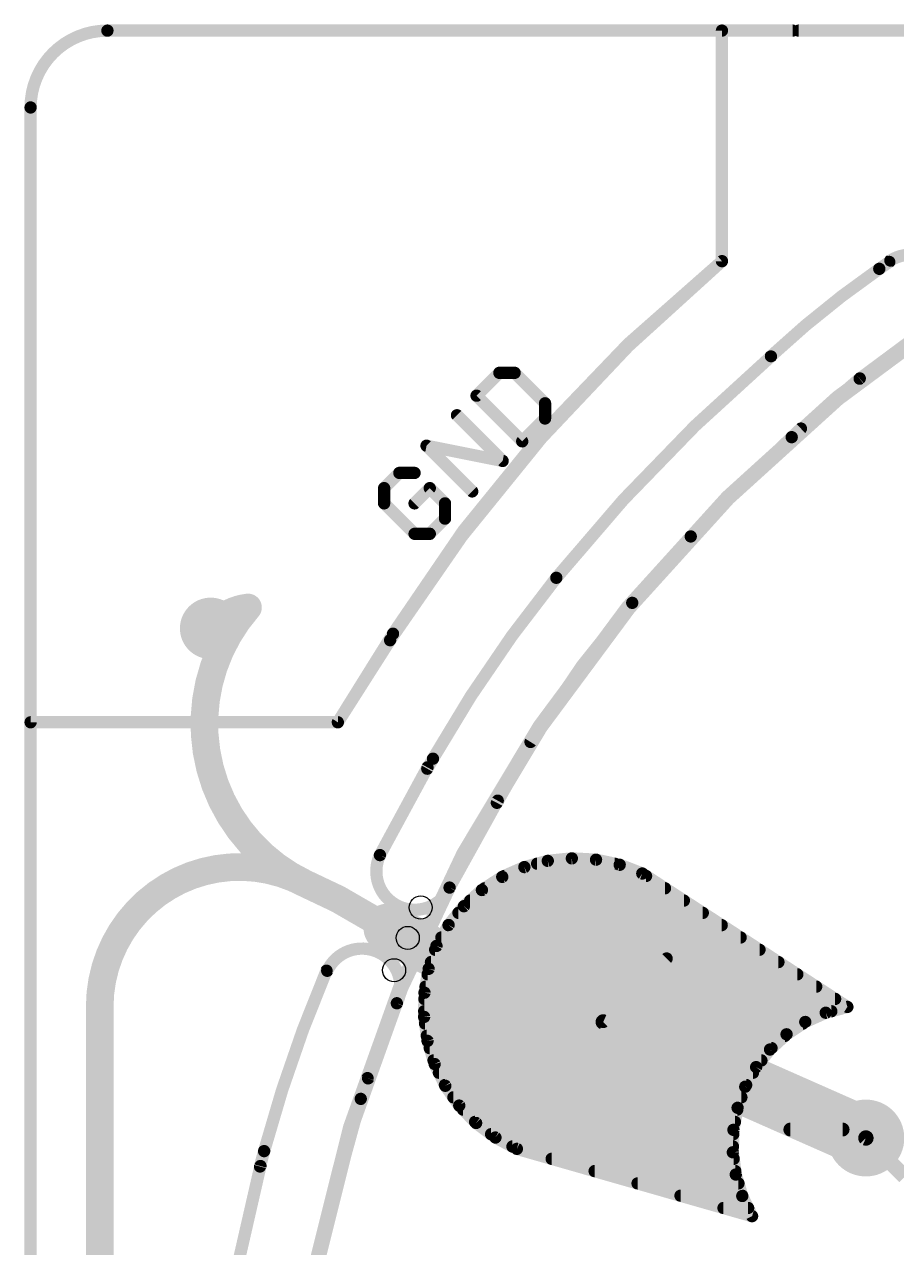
# Model space of a CAD drawing. Extents: x 0 to 107, y -24 to 80.
# Drawn here: x 1.17 to 15.59, y 59.9 to 80.11 of the extents above; entities that cross this region are included whole.
import ezdxf

# ---------------------------------------------------------------- set-up
doc = ezdxf.new("R2010")
doc.units = 0
for name, color, linetype in [('1', 12, 'CONTINUOUS'), ('16', 132, 'CONTINUOUS'), ('17', 110, 'CONTINUOUS'), ('18', 110, 'CONTINUOUS'), ('20', 53, 'CONTINUOUS'), ('21', 53, 'CONTINUOUS'), ('23', 53, 'CONTINUOUS'), ('24', 53, 'CONTINUOUS')]:
    doc.layers.add(name, color=color, linetype=linetype)

# ---------------------------------------------------------------- blocks, each defined once
blk = doc.blocks.new('PIE')
at = {"const_width": 0.5}
blk.add_lwpolyline([(0, -0.25, 1), (0, 0.25, 1), (0, -0.25)], format="xyb", dxfattribs=at)
blk = doc.blocks.new('ROUNDP')
at = {"const_width": 0.5}
blk.add_lwpolyline([(0, -0.25, 1), (0, 0.25, 1), (0, -0.25)], format="xyb", dxfattribs=at)
blk = doc.blocks.new('ROUNDV')
at = {"const_width": 0.5}
blk.add_lwpolyline([(0, -0.25, 1), (0, 0.25, 1), (0, -0.25)], format="xyb", dxfattribs=at)

msp = doc.modelspace()

# ---------------------------------------------------------------- linework, layer by layer
at = {"layer": '1'}
for points, const_width in [([(2.54, 80.01, 0.4142), (1.27, 78.74)], 0.2032), ([(2.54, 80.0608, 1), (2.54, 79.9592)], 0.1016), ([(2.54, 79.9592, 1), (2.54, 80.0608)], 0.1016), ([(12.7508, 80.01, 1), (12.6492, 80.01)], 0.1016), ([(12.7, 79.9592, 1), (12.7, 80.0608)], 0.1016), ([(1.3208, 78.74, 1), (1.2192, 78.74)], 0.1016), ([(1.2192, 78.74, 1), (1.3208, 78.74)], 0.1016), ([(12.7, 76.2, 0.0832), (7.2619, 70.043)], 0.2032), ([(12.6492, 76.2, 1), (12.7508, 76.2)], 0.1016), ([(12.732, 76.1605, 1), (12.668, 76.2395)], 0.1016), ([(4.8641, 70.4774, 0.4973), (5.8141, 65.913)], 0.4572), ([(4.8641, 70.4774, 0.2004), (4.2469, 70.132)], 0.4572), ([(4.9502, 70.4022, 1), (4.778, 70.5526)], 0.2286), ([(4.8772, 70.3638, 1), (4.851, 70.591)], 0.2286), ([(4.157, 70.2025, 1), (4.3368, 70.0615)], 0.2286), ([(7.305, 70.0161, 1), (7.2188, 70.0699)], 0.1016), ([(7.2188, 70.0699, 1), (7.305, 70.0161)], 0.1016), ([(1.27, 68.6308, 1), (1.27, 68.5292)], 0.1016), ([(1.2192, 68.58, 1), (1.3208, 68.58)], 0.1016), ([(6.3069, 68.6069, 1), (6.3931, 68.5531)], 0.1016), ([(6.35, 68.5292, 1), (6.35, 68.6308)], 0.1016), ([(5.8141, 65.913, 0.5674), (2.413, 63.881)], 0.4572), ([(9.6444, 66.294, 1), (9.6444, 66.1924)], 0.1016), ([(9.8152, 66.3405, 1), (9.8256, 66.2394)], 0.1016), ([(9.8334, 66.2409, 1), (9.8074, 66.339)], 0.1016), ([(10.2213, 66.3817, 1), (10.2157, 66.2802)], 0.1016), ([(10.2237, 66.2804, 1), (10.2133, 66.3815)], 0.1016), ([(10.6288, 66.3588, 1), (10.6075, 66.2595)], 0.1016), ([(10.6154, 66.2584, 1), (10.6209, 66.3599)], 0.1016), ([(10.9251, 66.1924, 1), (10.9251, 66.294)], 0.1016), ([(11.0277, 66.2725, 1), (10.9911, 66.1777)], 0.1016), ([(10.9988, 66.1754, 1), (11.0201, 66.2748)], 0.1016), ([(5.8631, 66.0163, 1), (5.7651, 65.8097)], 0.2286), ([(5.7599, 65.8123, 1), (5.8683, 66.0137)], 0.2286), ([(5.7651, 65.8097, 1), (5.8631, 66.0163)], 0.2286), ([(9.0471, 66.0717, 1), (9.0882, 65.9788)], 0.1016), ([(9.0952, 65.9825, 1), (9.0401, 66.0679)], 0.1016), ([(9.1011, 66.0908, 1), (9.1011, 65.9892)], 0.1016), ([(9.4206, 66.2363, 1), (9.4466, 66.1381)], 0.1016), ([(9.4542, 66.1407, 1), (9.413, 66.2336)], 0.1016), ([(11.4104, 66.1235, 1), (11.3551, 66.0383)], 0.1016), ([(11.3644, 66.0335, 1), (11.4011, 66.1283)], 0.1016), ([(11.4456, 65.9892, 1), (11.4456, 66.0908)], 0.1016), ([(8.7039, 65.8506, 1), (8.7591, 65.7653)], 0.1016), ([(8.7654, 65.7701, 1), (8.6976, 65.8458)], 0.1016), ([(8.7761, 65.8876, 1), (8.7761, 65.786)], 0.1016), ([(11.7582, 65.786, 1), (11.7582, 65.8876)], 0.1016), ([(6.4072, 65.758, 1), (6.2928, 65.56)], 0.2286), ([(6.301, 65.5557, 1), (6.399, 65.7623)], 0.2286), ([(8.537, 65.6844, 1), (8.537, 65.5828)], 0.1016), ([(12.0707, 65.5828, 1), (12.0707, 65.6844)], 0.1016), ([(7.2764, 65.3581, 1), (7.0848, 64.9997)], 0.4064), ([(8.3437, 65.4812, 1), (8.3437, 65.3796)], 0.1016), ([(8.3996, 65.5786, 1), (8.4674, 65.503)], 0.1016), ([(8.4729, 65.5088, 1), (8.3941, 65.5729)], 0.1016), ([(12.3832, 65.3796, 1), (12.3832, 65.4812)], 0.1016), ([(7.1234, 65.0799, 1), (7.2378, 65.2779)], 0.2286), ([(8.1792, 65.278, 1), (8.1792, 65.1764)], 0.1016), ([(8.1416, 65.2624, 1), (8.2204, 65.1983)], 0.1016), ([(8.2249, 65.2048, 1), (8.137, 65.2558)], 0.1016), ([(12.6958, 65.1764, 1), (12.6958, 65.278)], 0.1016), ([(7.7833, 64.6264, 1), (7.9749, 64.9848)], 0.4064), ([(8.0613, 65.0748, 1), (8.0613, 64.9732)], 0.1016), ([(13.0083, 64.9732, 1), (13.0083, 65.0748)], 0.1016), ([(7.9227, 64.9113, 1), (7.8355, 64.6999)], 0.2286), ([(7.9585, 64.8716, 1), (7.9585, 64.77)], 0.1016), ([(7.9362, 64.9097, 1), (8.0241, 64.8587)], 0.1016), ([(8.0282, 64.8677, 1), (7.932, 64.9006)], 0.1016), ([(13.3208, 64.77, 1), (13.3208, 64.8716)], 0.1016), ([(7.889, 64.6684, 1), (7.889, 64.5668)], 0.1016), ([(13.6334, 64.5668, 1), (13.6334, 64.6684)], 0.1016), ([(7.8348, 64.4652, 1), (7.8348, 64.3636)], 0.1016), ([(7.8026, 64.5219, 1), (7.8987, 64.4891)], 0.1016), ([(7.9007, 64.4968, 1), (7.8006, 64.5142)], 0.1016), ([(13.9459, 64.3636, 1), (13.9459, 64.4652)], 0.1016), ([(7.7994, 64.262, 1), (7.7994, 64.1604)], 0.1016), ([(14.2584, 64.1604, 1), (14.2584, 64.262)], 0.1016), ([(2.5273, 63.881, 1), (2.2987, 63.881)], 0.2286), ([(7.7805, 64.0588, 1), (7.7805, 63.9572)], 0.1016), ([(7.8328, 64.1104, 1), (7.7312, 64.112)], 0.1016), ([(7.732, 64.1199, 1), (7.8321, 64.1025)], 0.1016), ([(14.5709, 63.9572, 1), (14.5709, 64.0588)], 0.1016), ([(2.2987, 63.881, 1), (2.5273, 63.881)], 0.2286), ([(7.7774, 63.8556, 1), (7.7774, 63.754)], 0.1016), ([(14.4025, 63.829, 1), (14.4289, 63.7308)], 0.1016), ([(14.4365, 63.7336, 1), (14.3949, 63.8262)], 0.1016), ([(14.5084, 63.754, 1), (14.5084, 63.8556)], 0.1016), ([(14.7461, 63.8335, 1), (14.8015, 63.9187)], 0.1016), ([(14.787, 63.8271, 1), (14.7606, 63.9252)], 0.1016), ([(7.8262, 63.7182, 1), (7.7256, 63.7039)], 0.1016), ([(7.7251, 63.7118, 1), (7.8267, 63.7103)], 0.1016), ([(7.7915, 63.6524, 1), (7.7915, 63.5508)], 0.1016), ([(10.6937, 63.522, 1), (10.7808, 63.7333)], 0.2286), ([(10.7629, 63.6857, 1), (10.7116, 63.5696)], 0.127), ([(14.0567, 63.6741, 1), (14.0984, 63.5815)], 0.1016), ([(14.0378, 63.5508, 1), (14.0378, 63.6524)], 0.1016), ([(14.1055, 63.5854, 1), (14.0496, 63.6702)], 0.1016), ([(7.8206, 63.4492, 1), (7.8206, 63.3476)], 0.1016), ([(13.74, 63.4662, 1), (13.7959, 63.3813)], 0.1016), ([(13.8023, 63.3863, 1), (13.7336, 63.4612)], 0.1016), ([(13.7404, 63.3476, 1), (13.7404, 63.4492)], 0.1016), ([(7.881, 63.3298, 1), (7.7839, 63.2999)], 0.1016), ([(7.7822, 63.3077, 1), (7.8828, 63.322)], 0.1016), ([(7.8693, 63.246, 1), (7.8693, 63.1444)], 0.1016), ([(13.5347, 63.1415, 1), (13.455, 63.2044)], 0.1016), ([(13.5191, 63.1444, 1), (13.5191, 63.246)], 0.1016), ([(7.932, 63.0428, 1), (7.932, 62.9412)], 0.1016), ([(13.3522, 62.9412, 1), (13.3522, 63.0428)], 0.1016), ([(13.4605, 63.2103, 1), (13.5292, 63.1355)], 0.1016), ([(7.9959, 62.9547, 1), (7.9047, 62.91)], 0.1016), ([(7.9018, 62.9174, 1), (7.9989, 62.9473)], 0.1016), ([(8.0207, 62.8396, 1), (8.0207, 62.738)], 0.1016), ([(13.2135, 62.738, 1), (13.2135, 62.8396)], 0.1016), ([(13.2253, 62.9132, 1), (13.3051, 62.8503)], 0.1016), ([(13.3096, 62.8571, 1), (13.2208, 62.9065)], 0.1016), ([(8.1204, 62.6364, 1), (8.1204, 62.5348)], 0.1016), ([(8.1681, 62.6023, 1), (8.085, 62.5438)], 0.1016), ([(13.1327, 62.5405, 1), (13.0372, 62.5751)], 0.1016), ([(13.1005, 62.5348, 1), (13.1005, 62.6364)], 0.1016), ([(8.0809, 62.5507, 1), (8.1721, 62.5954)], 0.1016), ([(8.2606, 62.4332, 1), (8.2606, 62.3316)], 0.1016), ([(13.0215, 62.3316, 1), (13.0215, 62.4332)], 0.1016), ([(13.0406, 62.5824, 1), (13.1294, 62.5331)], 0.1016), ([(8.3932, 62.2811, 1), (8.3203, 62.2103)], 0.1016), ([(8.3152, 62.2165, 1), (8.3983, 62.2749)], 0.1016), ([(8.4213, 62.23, 1), (8.4213, 62.1284)], 0.1016), ([(12.9109, 62.2264, 1), (13.0065, 62.1918)], 0.1016), ([(13.0086, 62.1997, 1), (12.9088, 62.2186)], 0.1016), ([(12.953, 62.1284, 1), (12.953, 62.23)], 0.1016), ([(8.6183, 62.0268, 1), (8.6183, 61.9252)], 0.1016), ([(8.6659, 61.999, 1), (8.6049, 61.9178)], 0.1016), ([(12.9145, 61.9252, 1), (12.9145, 62.0268)], 0.1016), ([(8.5989, 61.923, 1), (8.6719, 61.9938)], 0.1016), ([(8.8828, 61.8236, 1), (8.8828, 61.722)], 0.1016), ([(12.9404, 61.8434, 1), (12.8388, 61.8462)], 0.1016), ([(12.8397, 61.8543, 1), (12.9395, 61.8354)], 0.1016), ([(12.8876, 61.722, 1), (12.8876, 61.8236)], 0.1016), ([(8.9793, 61.7631, 1), (8.9318, 61.6733)], 0.1016), ([(8.925, 61.6776, 1), (8.986, 61.7589)], 0.1016), ([(9.2365, 61.6204, 1), (9.2365, 61.5188)], 0.1016), ([(12.8821, 61.5188, 1), (12.8821, 61.6204)], 0.1016), ([(15.1249, 61.755, 1), (15.0351, 61.6652)], 0.127), ([(15.0544, 61.652, 1), (15.1056, 61.7682)], 0.127), ([(9.3233, 61.5799, 1), (9.2953, 61.4822)], 0.1016), ([(9.2855, 61.4862, 1), (9.333, 61.576)], 0.1016), ([(9.8847, 61.4172, 1), (9.8847, 61.3156)], 0.1016), ([(12.9298, 61.4809, 1), (12.8291, 61.4675)], 0.1016), ([(12.8287, 61.4756, 1), (12.9303, 61.4728)], 0.1016), ([(12.8939, 61.3156, 1), (12.8939, 61.4172)], 0.1016), ([(10.5948, 61.214, 1), (10.5948, 61.1124)], 0.1016), ([(12.921, 61.1124, 1), (12.921, 61.214)], 0.1016), ([(11.3049, 61.0108, 1), (11.3049, 60.9092)], 0.1016), ([(12.9772, 61.1213, 1), (12.8799, 61.092)], 0.1016), ([(12.8782, 61.0999, 1), (12.9789, 61.1134)], 0.1016), ([(12.9728, 60.9092, 1), (12.9728, 61.0108)], 0.1016), ([(12.015, 60.8076, 1), (12.015, 60.706)], 0.1016), ([(13.0813, 60.7739, 1), (12.99, 60.7294)], 0.1016), ([(13.0341, 60.706, 1), (13.0341, 60.8076)], 0.1016), ([(12.725, 60.6044, 1), (12.725, 60.5028)], 0.1016), ([(12.987, 60.737, 1), (13.0843, 60.7663)], 0.1016), ([(13.1321, 60.5028, 1), (13.1321, 60.6044)], 0.1016), ([(13.1523, 60.396, 1), (13.2436, 60.4405)], 0.1016), ([(13.184, 60.3694, 1), (13.2119, 60.4671)], 0.1016)]:
    msp.add_lwpolyline(points, format="xyb", dxfattribs=dict(at, const_width=const_width))
for points, const_width in [([(12.7, 80.01), (2.54, 80.01)], 0.2032), ([(12.7, 76.2), (12.7, 80.01)], 0.2032), ([(1.27, 78.74), (1.27, 68.58)], 0.2032), ([(6.35, 68.58), (7.2619, 70.043)], 0.2032), ([(1.27, 68.58), (6.35, 68.58)], 0.2032), ([(9.8204, 66.29), (9.4336, 66.1872)], 0.2032), ([(9.6444, 66.2432), (10.9251, 66.2432)], 0.2032), ([(10.2185, 66.3309), (9.8204, 66.29)], 0.2032), ([(10.6181, 66.3091), (10.2185, 66.3309)], 0.2032), ([(11.0094, 66.2251), (10.6181, 66.3091)], 0.2032), ([(11.3827, 66.0809), (11.0094, 66.2251)], 0.2032), ([(5.8141, 65.913), (6.35, 65.659)], 0.4572), ([(9.0676, 66.0252), (8.7315, 65.808)], 0.2032), ([(9.4336, 66.1872), (9.0676, 66.0252)], 0.2032), ([(9.1011, 66.04), (11.4456, 66.04)], 0.2032), ([(14.7738, 63.8761), (11.3827, 66.0809)], 0.2032), ([(8.7315, 65.808), (8.4335, 65.5408)], 0.2032), ([(8.7761, 65.8368), (11.7582, 65.8368)], 0.2032), ([(6.35, 65.659), (7.1806, 65.1789)], 0.4572), ([(8.537, 65.6336), (12.0707, 65.6336)], 0.2032), ([(7.1806, 65.1789), (7.8791, 64.8056)], 0.8128), ([(8.4335, 65.5408), (8.181, 65.2303)], 0.2032), ([(8.3437, 65.4304), (12.3832, 65.4304)], 0.2032), ([(8.181, 65.2303), (7.9801, 64.8842)], 0.2032), ([(8.1792, 65.2272), (12.6958, 65.2272)], 0.2032), ([(8.0613, 65.024), (13.0083, 65.024)], 0.2032), ([(7.8791, 64.8056), (10.7373, 63.6277)], 0.4572), ([(7.9801, 64.8842), (7.8507, 64.5055)], 0.2032), ([(7.9585, 64.8208), (13.3208, 64.8208)], 0.2032), ([(7.889, 64.6176), (13.6334, 64.6176)], 0.2032), ([(7.8507, 64.5055), (7.782, 64.1112)], 0.2032), ([(7.8348, 64.4144), (13.9459, 64.4144)], 0.2032), ([(7.7994, 64.2112), (14.2584, 64.2112)], 0.2032), ([(2.413, 1.397), (2.413, 63.881)], 0.4572), ([(7.782, 64.1112), (7.7759, 63.711)], 0.2032), ([(7.7805, 64.008), (14.5709, 64.008)], 0.2032), ([(7.7774, 63.8048), (14.5084, 63.8048)], 0.2032), ([(14.0775, 63.6278), (14.4157, 63.7799)], 0.2032), ([(14.4157, 63.7799), (14.7738, 63.8761)], 0.2032), ([(7.7759, 63.711), (7.8325, 63.3148)], 0.2032), ([(7.7915, 63.6016), (14.0378, 63.6016)], 0.2032), ([(10.7373, 63.6277), (15.08, 61.7101)], 0.254), ([(13.7679, 63.4237), (14.0775, 63.6278)], 0.2032), ([(7.8206, 63.3984), (13.7404, 63.3984)], 0.2032), ([(13.4949, 63.1729), (13.7679, 63.4237)], 0.2032), ([(7.8325, 63.3148), (7.9503, 62.9324)], 0.2032), ([(7.8693, 63.1952), (13.5191, 63.1952)], 0.2032), ([(13.2652, 62.8818), (13.4949, 63.1729)], 0.2032), ([(7.932, 62.992), (13.3522, 62.992)], 0.2032), ([(7.9503, 62.9324), (8.1265, 62.573)], 0.2032), ([(8.0207, 62.7888), (13.2135, 62.7888)], 0.2032), ([(13.085, 62.5578), (13.2652, 62.8818)], 0.2032), ([(8.1204, 62.5856), (13.1005, 62.5856)], 0.2032), ([(8.1265, 62.573), (8.3568, 62.2457)], 0.2032), ([(12.9587, 62.2091), (13.085, 62.5578)], 0.2032), ([(8.2606, 62.3824), (13.0215, 62.3824)], 0.2032), ([(8.3568, 62.2457), (8.6354, 61.9584)], 0.2032), ([(8.4213, 62.1792), (12.953, 62.1792)], 0.2032), ([(12.8896, 61.8448), (12.9587, 62.2091)], 0.2032), ([(8.6183, 61.976), (12.9145, 61.976)], 0.2032), ([(8.6354, 61.9584), (8.9555, 61.7182)], 0.2032), ([(8.8828, 61.7728), (12.8876, 61.7728)], 0.2032), ([(12.8795, 61.4742), (12.8896, 61.8448)], 0.2032), ([(8.9555, 61.7182), (9.3093, 61.5311)], 0.2032), ([(9.2365, 61.5696), (12.8821, 61.5696)], 0.2032), ([(15.08, 61.7101), (15.72, 61.0701)], 0.254), ([(9.3093, 61.5311), (13.1979, 60.4183)], 0.2032), ([(9.8847, 61.3664), (12.8939, 61.3664)], 0.2032), ([(12.9286, 61.1067), (12.8795, 61.4742)], 0.2032), ([(10.5948, 61.1632), (12.921, 61.1632)], 0.2032), ([(11.3049, 60.96), (12.9728, 60.96)], 0.2032), ([(13.0356, 60.7517), (12.9286, 61.1067)], 0.2032), ([(12.015, 60.7568), (13.0341, 60.7568)], 0.2032), ([(13.1979, 60.4183), (13.0356, 60.7517)], 0.2032), ([(12.725, 60.5536), (13.1321, 60.5536)], 0.2032)]:
    msp.add_lwpolyline(points, dxfattribs=dict(at, const_width=const_width))
at = {"layer": '16'}
for points, const_width in [([(2.54, 80.01, 0.4142), (1.27, 78.74)], 0.2032), ([(2.54, 80.0608, 1), (2.54, 79.9592)], 0.1016), ([(2.54, 79.9592, 1), (2.54, 80.0608)], 0.1016), ([(12.7508, 80.01, 1), (12.6492, 80.01)], 0.1016), ([(12.7, 79.9592, 1), (12.7, 80.0608)], 0.1016), ([(30.4547, 79.6038, 0.4142), (5.4864, 54.6355)], 0.254), ([(1.3208, 78.74, 1), (1.2192, 78.74)], 0.1016), ([(1.2192, 78.74, 1), (1.3208, 78.74)], 0.1016), ([(12.7, 76.2, 0.0763), (7.2136, 69.9364)], 0.2032), ([(12.6492, 76.2, 1), (12.7508, 76.2)], 0.1016), ([(12.7327, 76.1611, 1), (12.6673, 76.2389)], 0.1016), ([(7.1707, 69.9637, 1), (7.2565, 69.9091)], 0.1016), ([(7.2565, 69.9091, 1), (7.1707, 69.9637)], 0.1016), ([(1.27, 68.6308, 1), (1.27, 68.5292)], 0.1016), ([(1.2192, 68.58, 1), (1.3208, 68.58)], 0.1016), ([(6.3071, 68.6073, 1), (6.3929, 68.5527)], 0.1016), ([(6.35, 68.5292, 1), (6.35, 68.6308)], 0.1016), ([(9.6446, 66.294, 1), (9.6446, 66.1924)], 0.1016), ([(9.8152, 66.3404, 1), (9.8256, 66.2394)], 0.1016), ([(9.8334, 66.2408, 1), (9.8074, 66.339)], 0.1016), ([(10.2213, 66.3816, 1), (10.2157, 66.2802)], 0.1016), ([(10.2237, 66.2804, 1), (10.2133, 66.3814)], 0.1016), ([(10.6288, 66.3588, 1), (10.6075, 66.2594)], 0.1016), ([(10.6154, 66.2584, 1), (10.6209, 66.3598)], 0.1016), ([(10.925, 66.1924, 1), (10.925, 66.294)], 0.1016), ([(11.0277, 66.2725, 1), (10.9911, 66.1777)], 0.1016), ([(10.9988, 66.1754, 1), (11.0201, 66.2747)], 0.1016), ([(9.0471, 66.0716, 1), (9.0882, 65.9787)], 0.1016), ([(9.0952, 65.9825, 1), (9.0401, 66.0678)], 0.1016), ([(9.1012, 66.0908, 1), (9.1012, 65.9892)], 0.1016), ([(9.4206, 66.2363, 1), (9.4467, 66.1381)], 0.1016), ([(9.4542, 66.1407, 1), (9.4131, 66.2336)], 0.1016), ([(11.4104, 66.1235, 1), (11.3551, 66.0383)], 0.1016), ([(11.3644, 66.0335, 1), (11.4011, 66.1283)], 0.1016), ([(11.4456, 65.9892, 1), (11.4456, 66.0908)], 0.1016), ([(8.704, 65.8506, 1), (8.7591, 65.7653)], 0.1016), ([(8.7654, 65.7701, 1), (8.6976, 65.8458)], 0.1016), ([(8.7762, 65.8876, 1), (8.7762, 65.786)], 0.1016), ([(11.7582, 65.786, 1), (11.7582, 65.8876)], 0.1016), ([(8.5371, 65.6844, 1), (8.5371, 65.5828)], 0.1016), ([(12.0707, 65.5828, 1), (12.0707, 65.6844)], 0.1016), ([(8.3437, 65.4812, 1), (8.3437, 65.3796)], 0.1016), ([(8.3996, 65.5786, 1), (8.4674, 65.503)], 0.1016), ([(8.4729, 65.5087, 1), (8.3941, 65.5728)], 0.1016), ([(12.3832, 65.3796, 1), (12.3832, 65.4812)], 0.1016), ([(8.1792, 65.278, 1), (8.1792, 65.1764)], 0.1016), ([(8.1416, 65.2624, 1), (8.2204, 65.1983)], 0.1016), ([(8.2249, 65.2048, 1), (8.1371, 65.2558)], 0.1016), ([(12.6958, 65.1764, 1), (12.6958, 65.278)], 0.1016), ([(8.0613, 65.0748, 1), (8.0613, 64.9732)], 0.1016), ([(13.0083, 64.9732, 1), (13.0083, 65.0748)], 0.1016), ([(7.9584, 64.8716, 1), (7.9584, 64.77)], 0.1016), ([(7.9362, 64.9097, 1), (8.0241, 64.8587)], 0.1016), ([(8.0282, 64.8677, 1), (7.932, 64.9006)], 0.1016), ([(13.3208, 64.77, 1), (13.3208, 64.8716)], 0.1016), ([(7.889, 64.6684, 1), (7.889, 64.5668)], 0.1016), ([(11.8215, 64.6401, 1), (11.7497, 64.7119)], 0.1016), ([(13.6334, 64.5668, 1), (13.6334, 64.6684)], 0.1016), ([(7.8348, 64.4652, 1), (7.8348, 64.3636)], 0.1016), ([(7.8026, 64.5219, 1), (7.8987, 64.4891)], 0.1016), ([(7.9007, 64.4968, 1), (7.8006, 64.5142)], 0.1016), ([(13.9459, 64.3636, 1), (13.9459, 64.4652)], 0.1016), ([(7.7994, 64.262, 1), (7.7994, 64.1604)], 0.1016), ([(14.2584, 64.1604, 1), (14.2584, 64.262)], 0.1016), ([(7.7804, 64.0588, 1), (7.7804, 63.9572)], 0.1016), ([(7.8328, 64.1104, 1), (7.7312, 64.112)], 0.1016), ([(7.732, 64.1199, 1), (7.8321, 64.1025)], 0.1016), ([(10.8383, 63.8564, 1), (10.6363, 63.399)], 0.5), ([(14.5709, 63.9572, 1), (14.5709, 64.0588)], 0.1016), ([(7.7773, 63.8556, 1), (7.7773, 63.754)], 0.1016), ([(14.4025, 63.829, 1), (14.4289, 63.7308)], 0.1016), ([(14.4365, 63.7336, 1), (14.3949, 63.8262)], 0.1016), ([(14.5084, 63.754, 1), (14.5084, 63.8556)], 0.1016), ([(14.7461, 63.8335, 1), (14.8015, 63.9187)], 0.1016), ([(14.787, 63.8271, 1), (14.7606, 63.9252)], 0.1016), ([(7.8262, 63.7182, 1), (7.7256, 63.7039)], 0.1016), ([(7.7251, 63.7118, 1), (7.8267, 63.7103)], 0.1016), ([(7.7915, 63.6524, 1), (7.7915, 63.5508)], 0.1016), ([(10.7014, 63.6636, 1), (10.7732, 63.5917)], 0.1016), ([(14.0567, 63.6741, 1), (14.0984, 63.5815)], 0.1016), ([(14.0378, 63.5508, 1), (14.0378, 63.6524)], 0.1016), ([(14.1055, 63.5854, 1), (14.0496, 63.6702)], 0.1016), ([(7.8205, 63.4492, 1), (7.8205, 63.3476)], 0.1016), ([(13.74, 63.4662, 1), (13.7959, 63.3813)], 0.1016), ([(13.8023, 63.3863, 1), (13.7336, 63.4612)], 0.1016), ([(13.7404, 63.3476, 1), (13.7404, 63.4492)], 0.1016), ([(7.881, 63.3298, 1), (7.7839, 63.2999)], 0.1016), ([(7.7822, 63.3077, 1), (7.8827, 63.322)], 0.1016), ([(7.8693, 63.246, 1), (7.8693, 63.1444)], 0.1016), ([(13.5347, 63.1415, 1), (13.455, 63.2044)], 0.1016), ([(13.5191, 63.1444, 1), (13.5191, 63.246)], 0.1016), ([(7.9319, 63.0428, 1), (7.9319, 62.9412)], 0.1016), ([(13.3522, 62.9412, 1), (13.3522, 63.0428)], 0.1016), ([(13.4605, 63.2103, 1), (13.5292, 63.1355)], 0.1016), ([(7.9959, 62.9547, 1), (7.9047, 62.91)], 0.1016), ([(7.9017, 62.9174, 1), (7.9988, 62.9473)], 0.1016), ([(8.0207, 62.8396, 1), (8.0207, 62.738)], 0.1016), ([(13.2135, 62.738, 1), (13.2135, 62.8396)], 0.1016), ([(13.2253, 62.9132, 1), (13.3051, 62.8503)], 0.1016), ([(13.3096, 62.8571, 1), (13.2208, 62.9065)], 0.1016), ([(8.1203, 62.6364, 1), (8.1203, 62.5348)], 0.1016), ([(8.1681, 62.6023, 1), (8.0849, 62.5438)], 0.1016), ([(13.1327, 62.5405, 1), (13.0372, 62.5751)], 0.1016), ([(13.1005, 62.5348, 1), (13.1005, 62.6364)], 0.1016), ([(8.0809, 62.5507, 1), (8.1721, 62.5954)], 0.1016), ([(8.2606, 62.4332, 1), (8.2606, 62.3316)], 0.1016), ([(13.0215, 62.3316, 1), (13.0215, 62.4332)], 0.1016), ([(13.0406, 62.5824, 1), (13.1294, 62.5331)], 0.1016), ([(8.3932, 62.2811, 1), (8.3203, 62.2103)], 0.1016), ([(8.3152, 62.2165, 1), (8.3983, 62.2749)], 0.1016), ([(8.4212, 62.23, 1), (8.4212, 62.1284)], 0.1016), ([(12.9109, 62.2264, 1), (13.0065, 62.1918)], 0.1016), ([(13.0086, 62.1997, 1), (12.9088, 62.2186)], 0.1016), ([(12.953, 62.1284, 1), (12.953, 62.23)], 0.1016), ([(8.6183, 62.0268, 1), (8.6183, 61.9252)], 0.1016), ([(8.6659, 61.999, 1), (8.6049, 61.9178)], 0.1016), ([(12.9145, 61.9252, 1), (12.9145, 62.0268)], 0.1016), ([(14.979, 61.4814, 1), (15.181, 61.9388)], 0.5), ([(8.5989, 61.923, 1), (8.6718, 61.9938)], 0.1016), ([(8.8828, 61.8236, 1), (8.8828, 61.722)], 0.1016), ([(12.9404, 61.8434, 1), (12.8388, 61.8462)], 0.1016), ([(12.8397, 61.8543, 1), (12.9395, 61.8354)], 0.1016), ([(12.8876, 61.722, 1), (12.8876, 61.8236)], 0.1016), ([(8.9793, 61.7631, 1), (8.9318, 61.6733)], 0.1016), ([(8.925, 61.6776, 1), (8.986, 61.7588)], 0.1016), ([(9.2364, 61.6204, 1), (9.2364, 61.5188)], 0.1016), ([(12.8821, 61.5188, 1), (12.8821, 61.6204)], 0.1016), ([(9.3233, 61.5799, 1), (9.2953, 61.4822)], 0.1016), ([(9.2855, 61.4862, 1), (9.333, 61.576)], 0.1016), ([(9.8847, 61.4172, 1), (9.8847, 61.3156)], 0.1016), ([(12.9298, 61.4809, 1), (12.8291, 61.4675)], 0.1016), ([(12.8287, 61.4756, 1), (12.9303, 61.4728)], 0.1016), ([(12.8939, 61.3156, 1), (12.8939, 61.4172)], 0.1016), ([(10.5948, 61.214, 1), (10.5948, 61.1124)], 0.1016), ([(12.921, 61.1124, 1), (12.921, 61.214)], 0.1016), ([(11.3049, 61.0108, 1), (11.3049, 60.9092)], 0.1016), ([(12.9772, 61.1213, 1), (12.8799, 61.092)], 0.1016), ([(12.8782, 61.0999, 1), (12.9789, 61.1134)], 0.1016), ([(12.9728, 60.9092, 1), (12.9728, 61.0108)], 0.1016), ([(12.015, 60.8076, 1), (12.015, 60.706)], 0.1016), ([(13.0813, 60.7739, 1), (12.99, 60.7294)], 0.1016), ([(13.0341, 60.706, 1), (13.0341, 60.8076)], 0.1016), ([(12.7251, 60.6044, 1), (12.7251, 60.5028)], 0.1016), ([(12.987, 60.737, 1), (13.0843, 60.7663)], 0.1016), ([(13.1321, 60.5028, 1), (13.1321, 60.6044)], 0.1016), ([(13.1523, 60.396, 1), (13.2436, 60.4405)], 0.1016), ([(13.184, 60.3694, 1), (13.2119, 60.4671)], 0.1016)]:
    msp.add_lwpolyline(points, format="xyb", dxfattribs=dict(at, const_width=const_width))
for points, const_width in [([(12.7, 80.01), (2.54, 80.01)], 0.2032), ([(12.7, 76.2), (12.7, 80.01)], 0.2032), ([(1.27, 78.74), (1.27, 68.58)], 0.2032), ([(6.35, 68.58), (7.2136, 69.9364)], 0.2032), ([(1.27, 68.58), (6.35, 68.58)], 0.2032), ([(9.4336, 66.1872), (9.8204, 66.2899)], 0.2032), ([(9.6446, 66.2432), (10.925, 66.2432)], 0.2032), ([(9.8204, 66.2899), (10.2185, 66.3309)], 0.2032), ([(10.2185, 66.3309), (10.6181, 66.3091)], 0.2032), ([(10.6181, 66.3091), (11.0094, 66.2251)], 0.2032), ([(11.0094, 66.2251), (11.3827, 66.0809)], 0.2032), ([(8.7315, 65.8079), (9.0677, 66.0252)], 0.2032), ([(9.0677, 66.0252), (9.4336, 66.1872)], 0.2032), ([(9.1012, 66.04), (11.4456, 66.04)], 0.2032), ([(11.3827, 66.0809), (14.7738, 63.8761)], 0.2032), ([(8.4335, 65.5408), (8.7315, 65.8079)], 0.2032), ([(8.7762, 65.8368), (11.7582, 65.8368)], 0.2032), ([(8.5371, 65.6336), (12.0707, 65.6336)], 0.2032), ([(8.181, 65.2303), (8.4335, 65.5408)], 0.2032), ([(8.3437, 65.4304), (12.3832, 65.4304)], 0.2032), ([(7.9801, 64.8842), (8.181, 65.2303)], 0.2032), ([(8.1792, 65.2272), (12.6958, 65.2272)], 0.2032), ([(8.0613, 65.024), (13.0083, 65.024)], 0.2032), ([(7.8506, 64.5055), (7.9801, 64.8842)], 0.2032), ([(7.9584, 64.8208), (13.3208, 64.8208)], 0.2032), ([(7.889, 64.6176), (13.6334, 64.6176)], 0.2032), ([(10.7373, 63.6277), (11.7856, 64.676)], 0.2032), ([(7.782, 64.1112), (7.8506, 64.5055)], 0.2032), ([(7.8348, 64.4144), (13.9459, 64.4144)], 0.2032), ([(7.7994, 64.2112), (14.2584, 64.2112)], 0.2032), ([(7.7759, 63.711), (7.782, 64.1112)], 0.2032), ([(7.7804, 64.008), (14.5709, 64.008)], 0.2032), ([(10.7373, 63.6277), (15.08, 61.7101)], 1), ([(7.7773, 63.8048), (14.5084, 63.8048)], 0.2032), ([(14.4157, 63.7799), (14.0775, 63.6278)], 0.2032), ([(14.7738, 63.8761), (14.4157, 63.7799)], 0.2032), ([(7.8325, 63.3148), (7.7759, 63.711)], 0.2032), ([(7.7915, 63.6016), (14.0378, 63.6016)], 0.2032), ([(14.0775, 63.6278), (13.7679, 63.4237)], 0.2032), ([(7.8205, 63.3984), (13.7404, 63.3984)], 0.2032), ([(13.7679, 63.4237), (13.4949, 63.1729)], 0.2032), ([(7.9503, 62.9324), (7.8325, 63.3148)], 0.2032), ([(7.8693, 63.1952), (13.5191, 63.1952)], 0.2032), ([(13.4949, 63.1729), (13.2652, 62.8818)], 0.2032), ([(7.9319, 62.992), (13.3522, 62.992)], 0.2032), ([(8.1265, 62.573), (7.9503, 62.9324)], 0.2032), ([(8.0207, 62.7888), (13.2135, 62.7888)], 0.2032), ([(13.2652, 62.8818), (13.085, 62.5578)], 0.2032), ([(8.1203, 62.5856), (13.1005, 62.5856)], 0.2032), ([(8.3568, 62.2457), (8.1265, 62.573)], 0.2032), ([(13.085, 62.5578), (12.9587, 62.2091)], 0.2032), ([(8.2606, 62.3824), (13.0215, 62.3824)], 0.2032), ([(8.6354, 61.9584), (8.3568, 62.2457)], 0.2032), ([(8.4212, 62.1792), (12.953, 62.1792)], 0.2032), ([(12.9587, 62.2091), (12.8896, 61.8448)], 0.2032), ([(8.6183, 61.976), (12.9145, 61.976)], 0.2032), ([(8.9555, 61.7182), (8.6354, 61.9584)], 0.2032), ([(8.8828, 61.7728), (12.8876, 61.7728)], 0.2032), ([(12.8896, 61.8448), (12.8795, 61.4742)], 0.2032), ([(9.3093, 61.5311), (8.9555, 61.7182)], 0.2032), ([(9.2364, 61.5696), (12.8821, 61.5696)], 0.2032), ([(13.1979, 60.4183), (9.3093, 61.5311)], 0.2032), ([(9.8847, 61.3664), (12.8939, 61.3664)], 0.2032), ([(12.8795, 61.4742), (12.9286, 61.1067)], 0.2032), ([(10.5948, 61.1632), (12.921, 61.1632)], 0.2032), ([(11.3049, 60.96), (12.9728, 60.96)], 0.2032), ([(12.9286, 61.1067), (13.0356, 60.7517)], 0.2032), ([(12.015, 60.7568), (13.0341, 60.7568)], 0.2032), ([(13.0356, 60.7517), (13.1979, 60.4183)], 0.2032), ([(12.7251, 60.5536), (13.1321, 60.5536)], 0.2032)]:
    msp.add_lwpolyline(points, dxfattribs=dict(at, const_width=const_width))
at = {"layer": '20'}
for points, const_width in [([(2.54, 80.01, 0.4142), (1.27, 78.74)], 0.2032), ([(2.54, 80.0608, 1), (2.54, 79.9592)], 0.1016), ([(2.54, 79.9592, 1), (2.54, 80.0608)], 0.1016), ([(13.8684, 79.9592, 1), (13.8684, 80.0608)], 0.1016), ([(13.97, 80.0608, 1), (13.97, 79.9592)], 0.1016), ([(1.3208, 78.74, 1), (1.2192, 78.74)], 0.1016), ([(1.2192, 78.74, 1), (1.3208, 78.74)], 0.1016), ([(16.1579, 75.1338, 1.0001), (15.4848, 76.2109)], 0.2032), ([(15.4579, 76.254, 1), (15.5117, 76.1678)], 0.1016), ([(15.495, 76.1455, 1), (15.4372, 76.2291)], 0.1016), ([(15.301, 76.073, 0.0363), (13.5103, 74.6303)], 0.2032), ([(15.2721, 76.1148, 1), (15.3299, 76.0312)], 0.1016), ([(15.3299, 76.0312, 1), (15.2721, 76.1148)], 0.1016), ([(13.5103, 74.6252, 0.0452), (9.9619, 70.9676)], 0.2032), ([(13.4756, 74.6674, 1), (13.545, 74.5932)], 0.1016), ([(13.5434, 74.5867, 1), (13.4772, 74.6637)], 0.1016), ([(14.9784, 74.262, 0.028), (12.1844, 71.6509)], 0.2032), ([(14.9465, 74.2988, 1), (15.0071, 74.2172)], 0.1016), ([(15.011, 74.223, 1), (14.9458, 74.301)], 0.1016), ([(13.8532, 73.2917, 0.0268), (11.2166, 70.5536)], 0.2032), ([(13.8185, 73.3288, 1), (13.8879, 73.2546)], 0.1016), ([(13.8879, 73.2546, 1), (13.8185, 73.3288)], 0.1016), ([(14.0403, 73.3968, 1), (13.9709, 73.471)], 0.1016), ([(12.1844, 71.6509, 0.0504), (9.5352, 68.2549)], 0.2032), ([(12.2211, 71.6158, 1), (12.1477, 71.686)], 0.1016), ([(12.1477, 71.686, 1), (12.2211, 71.6158)], 0.1016), ([(9.9619, 70.9676, 0.0406), (7.9223, 67.978)], 0.2032), ([(9.9224, 70.9995, 1), (10.0014, 70.9357)], 0.1016), ([(10.0014, 70.9357, 1), (9.9224, 70.9995)], 0.1016), ([(11.2166, 70.5536, 0.059), (8.9789, 67.249)], 0.2032), ([(11.1782, 70.5868, 1), (11.255, 70.5204)], 0.1016), ([(11.255, 70.5204, 1), (11.1782, 70.5868)], 0.1016), ([(9.4922, 68.282, 1), (9.5782, 68.2278)], 0.1016), ([(7.8761, 67.8106, 1), (7.7867, 67.859)], 0.1016), ([(7.8782, 68.0031, 1), (7.9664, 67.9529)], 0.1016), ([(7.9664, 67.9529, 1), (7.8782, 68.0031)], 0.1016), ([(7.7842, 67.838, 1), (7.8724, 67.7878)], 0.1016), ([(8.9338, 67.2723, 1), (9.024, 67.2257)], 0.1016), ([(9.0374, 67.2602, 1), (8.9486, 67.3094)], 0.1016), ([(7.0455, 66.3851, 1), (8.1966, 65.8483)], 0.2032), ([(7.0008, 66.4093, 1), (7.0902, 66.3609)], 0.1016), ([(7.0915, 66.3636, 1), (6.9995, 66.4066)], 0.1016), ([(8.1522, 65.8729, 1), (8.241, 65.8237)], 0.1016), ([(8.2426, 65.8268, 1), (8.1506, 65.8698)], 0.1016), ([(7.3251, 63.9368, 0.9999), (6.1741, 64.4735)], 0.2032), ([(6.162, 64.4754, 0.0346), (5.1308, 61.4934)], 0.2032), ([(6.2087, 64.4555, 1), (6.1153, 64.4953)], 0.1016), ([(6.1281, 64.495, 1), (6.2201, 64.452)], 0.1016), ([(7.2791, 63.9583, 1), (7.3711, 63.9153)], 0.1016), ([(7.3725, 63.9186, 1), (7.2777, 63.955)], 0.1016), ([(6.8885, 62.6842, 1), (6.7919, 62.7156)], 0.1016), ([(6.8029, 62.7138, 1), (6.8977, 62.6774)], 0.1016), ([(6.7285, 62.357, 0.2384), (10.1676, 40.0736)], 0.2032), ([(6.7768, 62.3413, 1), (6.6802, 62.3727)], 0.1016), ([(6.6802, 62.3727, 1), (6.7768, 62.3413)], 0.1016), ([(5.0818, 61.5066, 1), (5.1798, 61.4802)], 0.1016), ([(5.1798, 61.4802, 1), (5.0818, 61.5066)], 0.1016), ([(5.0698, 61.247, 0.0539), (4.2469, 55.9232)], 0.2032), ([(5.0132, 61.2526, 1), (5.1112, 61.2262)], 0.1016), ([(5.1189, 61.2339, 1), (5.0207, 61.2601)], 0.1016)]:
    msp.add_lwpolyline(points, format="xyb", dxfattribs=dict(at, const_width=const_width))
at = {"layer": '20', "const_width": 0.2032}
for points in [[(13.8684, 80.01), (2.54, 80.01)], [(13.97, 80.01), (16.51, 80.01)], [(1.27, 78.74), (1.27, 1.27)], [(15.4661, 76.1873), (15.301, 76.073)], [(14.9768, 74.258), (16.1579, 75.1338)], [(14.0056, 73.4339), (13.8532, 73.2917)], [(7.0455, 66.3851), (7.8314, 67.8348)], [(7.8283, 67.8129), (7.9223, 67.978)], [(8.993, 67.2848), (8.1966, 65.8483)], [(6.8503, 62.6956), (7.3251, 63.9368)], [(6.8402, 62.6999), (6.7285, 62.357)], [(5.0622, 61.2394), (5.1308, 61.4934)]]:
    msp.add_lwpolyline(points, dxfattribs=at)
at = {"layer": '20'}
for centre in [(7.7191, 65.5193), (7.5057, 65.0164), (7.2796, 64.483)]:
    msp.add_circle(centre, 0.1905, dxfattribs=at)
at = {"layer": '21'}
for points, const_width in [([(9.0203, 74.3546), (8.6428, 73.9771)], 0.2032), ([(9.2719, 74.3546), (9.0203, 74.3546)], 0.2032), ([(9.7753, 73.8513), (9.2719, 74.3546)], 0.2032), ([(8.6428, 73.9771), (9.3978, 73.2222)], 0.2032), ([(9.7753, 73.5996), (9.7753, 73.8513)], 0.2032), ([(9.0742, 72.8986), (8.3192, 73.6536)], 0.2032), ([(9.3978, 73.2222), (9.7753, 73.5996)], 0.2032), ([(8.5709, 72.3953), (7.8159, 73.1503)], 0.2032), ([(7.8159, 73.1503), (9.0742, 72.8986)], 0.2032), ([(7.3665, 72.7009), (7.1148, 72.4492)], 0.2032), ([(7.6182, 72.7009), (7.3665, 72.7009)], 0.2032), ([(7.1148, 72.4492), (7.1148, 72.1975)], 0.2032), ([(7.8698, 72.4492), (7.6182, 72.1975)], 0.2032), ([(8.1215, 72.1975), (7.8698, 72.4492)], 0.2032), ([(7.1148, 72.1975), (7.6182, 71.6942)], 0.2032), ([(8.1215, 71.9459), (8.1215, 72.1975)], 0.2032), ([(7.8698, 71.6942), (8.1215, 71.9459)], 0.2032), ([(7.6182, 71.6942), (7.8698, 71.6942)], 0.2032), ([(13.8304, 61.8497), (14.6947, 61.8497)], 0.2286)]:
    msp.add_lwpolyline(points, dxfattribs=dict(at, const_width=const_width))
for points, const_width in [([(9.0203, 74.4054, 1), (9.0203, 74.3038)], 0.1016), ([(9.0562, 74.3187, 1), (8.9844, 74.3906)], 0.1016), ([(9.3079, 74.3906, 1), (9.236, 74.3187)], 0.1016), ([(9.2719, 74.3038, 1), (9.2719, 74.4054)], 0.1016), ([(8.6787, 74.0131, 1), (8.6069, 73.9412)], 0.1016), ([(8.6069, 74.0131, 1), (8.6787, 73.9412)], 0.1016), ([(9.8261, 73.8513, 1), (9.7245, 73.8513)], 0.1016), ([(9.7393, 73.8154, 1), (9.8112, 73.8872)], 0.1016), ([(8.3551, 73.6895, 1), (8.2833, 73.6177)], 0.1016), ([(9.7245, 73.5996, 1), (9.8261, 73.5996)], 0.1016), ([(9.8112, 73.5637, 1), (9.7393, 73.6356)], 0.1016), ([(7.8518, 73.1862, 1), (7.78, 73.1143)], 0.1016), ([(7.8259, 73.2001, 1), (7.8059, 73.1004)], 0.1016), ([(9.3619, 73.2581, 1), (9.4337, 73.1862)], 0.1016), ([(9.3619, 73.1862, 1), (9.4337, 73.2581)], 0.1016), ([(9.0383, 72.8627, 1), (9.1101, 72.9345)], 0.1016), ([(9.0642, 72.8488, 1), (9.0842, 72.9484)], 0.1016), ([(7.3665, 72.7517, 1), (7.3665, 72.6501)], 0.1016), ([(7.4024, 72.6649, 1), (7.3306, 72.7368)], 0.1016), ([(7.6182, 72.6501, 1), (7.6182, 72.7517)], 0.1016), ([(7.1656, 72.4492, 1), (7.064, 72.4492)], 0.1016), ([(7.0789, 72.4851, 1), (7.1508, 72.4133)], 0.1016), ([(7.9057, 72.4851, 1), (7.8339, 72.4133)], 0.1016), ([(7.9057, 72.4133, 1), (7.8339, 72.4851)], 0.1016), ([(8.535, 72.3593, 1), (8.6068, 72.4312)], 0.1016), ([(7.1508, 72.2335, 1), (7.0789, 72.1616)], 0.1016), ([(7.064, 72.1975, 1), (7.1656, 72.1975)], 0.1016), ([(7.5822, 72.2335, 1), (7.6541, 72.1616)], 0.1016), ([(8.1723, 72.1975, 1), (8.0707, 72.1975)], 0.1016), ([(8.0856, 72.1616, 1), (8.1574, 72.2335)], 0.1016), ([(8.0707, 71.9459, 1), (8.1723, 71.9459)], 0.1016), ([(8.1574, 71.91, 1), (8.0856, 71.9818)], 0.1016), ([(7.6182, 71.745, 1), (7.6182, 71.6434)], 0.1016), ([(7.5822, 71.6583, 1), (7.6541, 71.7301)], 0.1016), ([(7.8339, 71.7301, 1), (7.9057, 71.6583)], 0.1016), ([(7.8698, 71.6434, 1), (7.8698, 71.745)], 0.1016), ([(13.8304, 61.9068, 1), (13.8304, 61.7925)], 0.1143), ([(14.6947, 61.7925, 1), (14.6947, 61.9068)], 0.1143)]:
    msp.add_lwpolyline(points, format="xyb", dxfattribs=dict(at, const_width=const_width))
at = {"layer": '23'}
msp.add_point((10.71, 63.6401), dxfattribs=at)
at = {"layer": '24'}
msp.add_point((15.08, 61.7101), dxfattribs=at)

# ---------------------------------------------------------------- block references
at = {"layer": '16', "xscale": 1.27, "yscale": 1.27}
msp.add_blockref('PIE', (15.08, 61.7101), dxfattribs=at)
at = {"layer": '17', "xscale": 4.064, "yscale": 4.064, "rotation": 335.5}
msp.add_blockref('ROUNDP', (10.7373, 63.6277), dxfattribs=at)
msp.add_blockref('ROUNDP', (10.7373, 63.6277), dxfattribs=at)
at = {"layer": '18', "xscale": 1.016, "yscale": 1.016}
msp.add_blockref('ROUNDV', (4.2469, 70.132), dxfattribs=at)
msp.add_blockref('ROUNDV', (4.2469, 70.132), dxfattribs=at)

doc.saveas('drawing.dxf')
